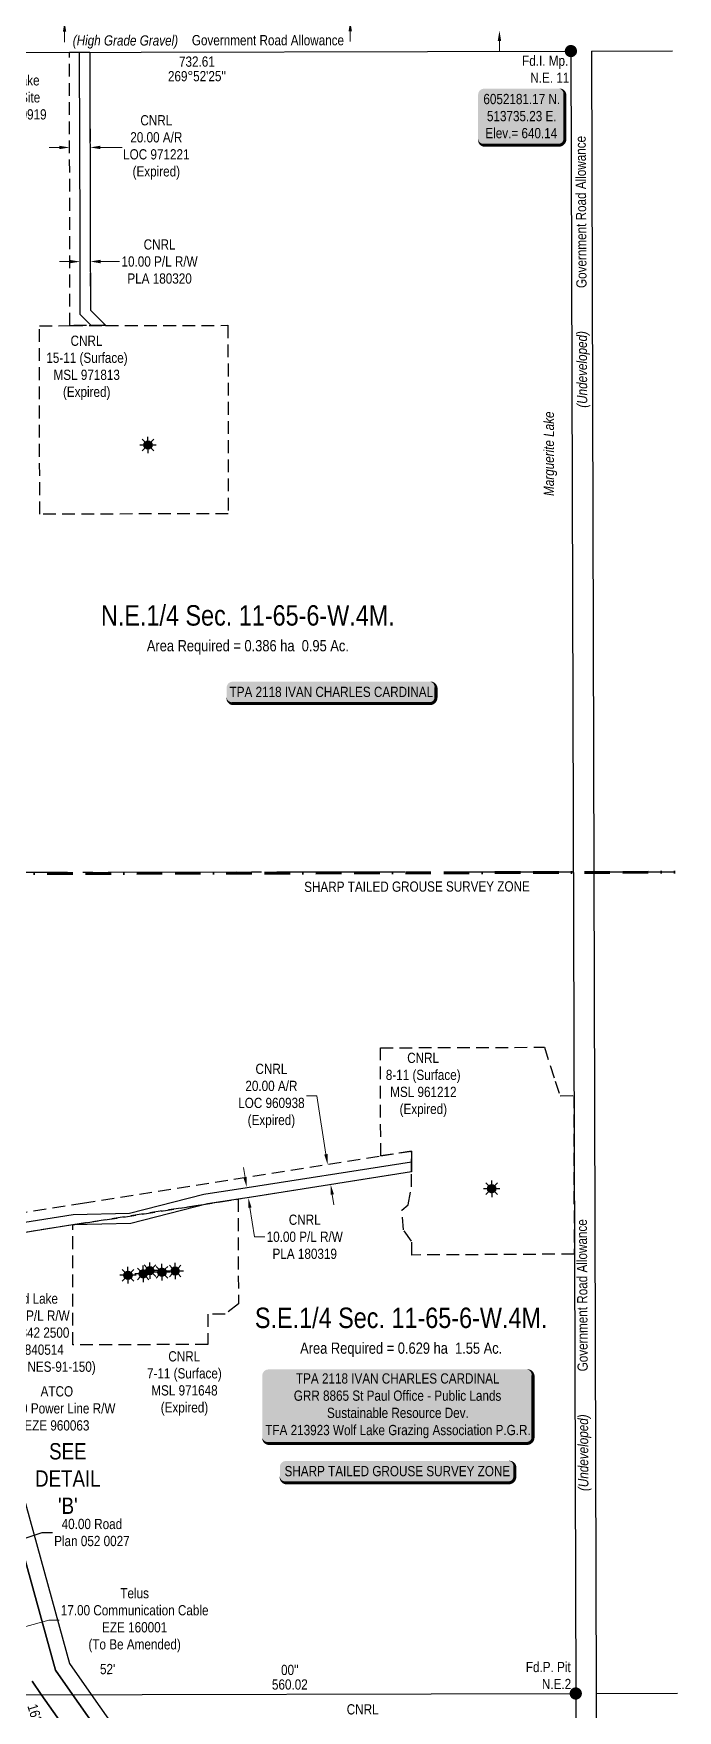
# Model space of a CAD drawing. Extents: x 506429 to 517084, y 6049655 to 6059669.
# Drawn here: x 513211 to 513841, y 6050559 to 6052201 of the extents above; entities that cross this region are included whole.
import ezdxf
from ezdxf.enums import TextEntityAlignment as Align

# ---------------------------------------------------------------- set-up
doc = ezdxf.new("R2010")
doc.units = 0
doc.header["$LTSCALE"] = 5
doc.header["$PDSIZE"] = 0.5
for name, pattern in [('BORDER', [17.5, 5, -2.5, 5, -2.5, 0, -2.5]), ('foc-ACCESSROAD', [3.75, 2.5, -1.25]), ('foc-QUARTERLINE', [33, 25, -3, 2, -3])]:
    doc.linetypes.add(name, pattern=pattern)
doc.layers.get('Defpoints').update_dxf_attribs({"color": 9})
doc.layers.add('AS-BOUNDARY', color=7, linetype='BORDER', lineweight=60, true_color=0xcc33ff)
for name, color, linetype in [('AS-WILDLIFE', 131, 'Continuous'), ('C-SYMBOL', 7, 'Continuous'), ('DETAIL-T', 7, 'Continuous'), ('F-AR', 190, 'foc-ACCESSROAD'), ('F-RW', 190, 'Continuous'), ('F-WS', 190, 'foc-ACCESSROAD'), ('F-WS-S', 190, 'Continuous'), ('L-BD', 7, 'Continuous'), ('L-MON', 1, 'Continuous'), ('L-ROAD-T', 7, 'Continuous'), ('L-SEC', 7, 'Continuous'), ('L-SECQ', 8, 'foc-QUARTERLINE'), ('L-SYMBOL', 7, 'Continuous'), ('L-TITLEDB-T', 4, 'Continuous'), ('T-WATER', 160, 'Continuous')]:
    doc.layers.add(name, color=color, linetype=linetype)
for name, color, linetype, lineweight in [('C-EZE-T', 13, 'Continuous', 9), ('F-AR-T', 190, 'Continuous', 9), ('F-EZE-T', 190, 'Continuous', 9), ('F-RW-T', 190, 'Continuous', 9), ('F-VCE-T', 190, 'Continuous', 9), ('F-WS-T', 190, 'Continuous', 9), ('T-TEXT', 48, 'Continuous', 18)]:
    doc.layers.add(name, color=color, linetype=linetype, lineweight=lineweight)
doc.styles.add('100L', font='ARIALN.TTF', dxfattribs={"height": 11})
doc.styles.add('175L', font='ARIALN.TTF', dxfattribs={"height": 20})
doc.styles.add('80', font='ARIALN.TTF', dxfattribs={"height": 10})
doc.styles.add('80CG', font='ARIALN.TTF', dxfattribs={"height": 10})
doc.styles.add('80L', font='ARIALN.TTF', dxfattribs={"height": 10})
doc.styles.add('80LS', font='ARIALNI.TTF', dxfattribs={"height": 10})
doc.dimstyles.new('Compass 5 000', dxfattribs={"dimscale": 5, "dimtxt": 9, "dimasz": 2, "dimexe": 0.2, "dimexo": 0.0625, "dimgap": 0.5, "dimtad": 0, "dimtih": 1, "dimtoh": 1, "dimzin": 0, "dimdsep": 46, "dimtxsty": '80CG', "dimcen": 0.1, "dimse1": 1, "dimse2": 1, "dimclrd": 256, "dimclrt": 256, "dimaunit": 1, "dimadec": 4, "dimazin": 0, "dimtfac": 0.06, "dimtofl": 0, "dimtmove": 0, "dimatfit": 1, "dimfxl": 0.2, "dimtolj": 1, "dimtzin": 0, "dimlwd": -1, "dimarcsym": 0})

# ---------------------------------------------------------------- blocks, each defined once
blk = doc.blocks.new('fdia')
at = {"color": 255, "const_width": 1}
blk.add_lwpolyline([(-0.5, 0, 1), (0.5, 0, 1)], format="xyb", close=True, dxfattribs=at)
blk = doc.blocks.new('Fdiaa')
blk.add_blockref('fdia', (0, 0))
blk = doc.blocks.new('fdib')
at = {"color": 1, "const_width": 1.6}
blk.add_lwpolyline([(-0.4, 0, 1), (0.4, 0, 1)], format="xyb", close=True, dxfattribs=at)
at = {"color": 1}
blk.add_circle((0, 0), 0.8, dxfattribs=at)
blk = doc.blocks.new('Fdibb')
blk.add_blockref('fdib', (0, 0))
blk = doc.blocks.new('fdicc')
for name in ['Fdibb', 'Fdiaa']:
    blk.add_blockref(name, (0, 0))
blk = doc.blocks.new('FDI')
blk.add_blockref('fdicc', (0, 0))
blk = doc.blocks.new('*D875')
at = {"layer": 'C-EZE-T', "transparency": 16777216}
for p, q in [((513166.3, 6050631.3), (513225.8, 6050647.7)), ((513225.8, 6050647.7), (513235.8, 6050647.7)), ((513130.7, 6050621.5), (513121, 6050618.8))]:
    blk.add_line(p, q, dxfattribs=at)
for points in [[(513130.2, 6050623.1), (513131.1, 6050619.9), (513140.3, 6050624.1)], [(513165.8, 6050632.9), (513166.7, 6050629.7), (513156.6, 6050628.6)]]:
    blk.add_solid(points, dxfattribs=at)
at = {"layer": 'Defpoints', "color": 0, "transparency": 16777216}
for p in [(513156.6, 6050628.6), (513143.9, 6050611.1), (513160.2, 6050615.6)]:
    blk.add_point(p, dxfattribs=at)
at = {"layer": 'C-EZE-T', "transparency": 16777216, "insert": (513309.7, 6050647.7), "char_height": 10, "attachment_point": 5, "style": '80CG'}
blk.add_mtext('\\A1;Telus\\P17.00 Communication Cable\\PEZE 160001\\P(To Be Amended)', dxfattribs=at)
blk = doc.blocks.new('*D887')
at = {"layer": 'Defpoints', "color": 0, "transparency": 16777216}
for p in [(513290.5, 6050541.9), (513278.3, 6050533.3), (513297.3, 6050532.3)]:
    blk.add_point(p, dxfattribs=at)
at = {"layer": 'F-RW-T', "transparency": 16777216}
for p, q in [((513305.4, 6050538.1), (513313.6, 6050543.8)), ((513493.7, 6050543.8), (513313.6, 6050543.8)), ((513276.8, 6050518), (513268.6, 6050512.2))]:
    blk.add_line(p, q, dxfattribs=at)
for points in [[(513304.5, 6050539.4), (513306.4, 6050536.7), (513297.3, 6050532.3)], [(513275.9, 6050519.3), (513277.8, 6050516.6), (513285, 6050523.7)]]:
    blk.add_solid(points, dxfattribs=at)
at = {"layer": 'F-RW-T', "transparency": 16777216, "insert": (513532.8, 6050543.8), "char_height": 10, "attachment_point": 5, "style": '80CG'}
blk.add_mtext('\\A1;CNRL\\P15.00 P/L R/W\\PPLA 180314', dxfattribs=at)
blk = doc.blocks.new('*D902')
at = {"layer": 'Defpoints', "color": 0, "transparency": 16777216}
for p in [(513073.8, 6050810.9), (513078.3, 6050767.4), (513091.8, 6050773.9)]:
    blk.add_point(p, dxfattribs=at)
at = {"layer": 'F-RW-T', "transparency": 16777216}
for p, q in [((513082.8, 6050815.3), (513164.5, 6050855.1)), ((513164.5, 6050855.1), (513174.5, 6050855.1)), ((513051.3, 6050800), (513042.3, 6050795.6))]:
    blk.add_line(p, q, dxfattribs=at)
for points in [[(513082, 6050816.8), (513083.5, 6050813.8), (513073.8, 6050810.9)], [(513050.6, 6050801.5), (513052, 6050798.5), (513060.3, 6050804.4)]]:
    blk.add_solid(points, dxfattribs=at)
at = {"layer": 'F-RW-T', "transparency": 16777216, "insert": (513233.6, 6050855.1), "char_height": 10, "attachment_point": 5, "style": '80CG'}
blk.add_mtext('\\A1;ATCO\\P15.00 Power Line R/W\\PEZE 960063', dxfattribs=at)
blk = doc.blocks.new('*D913')
at = {"layer": 'Defpoints', "color": 0, "transparency": 16777216}
for p in [(513105.8, 6050720.6), (513067.9, 6050707.9), (513113.3, 6050698.2)]:
    blk.add_point(p, dxfattribs=at)
at = {"layer": 'L-TITLEDB-T', "transparency": 16777216}
for p, q in [((513122.8, 6050701.4), (513219.2, 6050733.6)), ((513219.2, 6050733.6), (513229.2, 6050733.6)), ((513065.9, 6050682.4), (513056.4, 6050679.2))]:
    blk.add_line(p, q, dxfattribs=at)
for points in [[(513122.3, 6050703), (513123.3, 6050699.8), (513113.3, 6050698.2)], [(513065.4, 6050684), (513066.4, 6050680.8), (513075.4, 6050685.6)]]:
    blk.add_solid(points, dxfattribs=at)
at = {"layer": 'L-TITLEDB-T', "transparency": 16777216, "insert": (513267.9, 6050733.6), "char_height": 10, "attachment_point": 5, "style": '80CG'}
blk.add_mtext('\\A1;40.00 Road\\PPlan 052 0027', dxfattribs=at)
blk = doc.blocks.new('*U778')
h = blk.add_hatch(color=255)
edge = h.paths.add_edge_path()
edge.add_line((-96.5, -11.5), (96.5, -11.5))
edge.add_arc((96.5, -5.5), 6, 270, 360)
edge.add_line((102.5, -5.5), (102.5, 4))
edge.add_arc((96.5, 4), 6, 0, 90)
edge.add_line((96.5, 10), (-96.5, 10))
edge.add_arc((-96.5, 4), 6, 90, 180)
edge.add_line((-102.5, 4), (-102.5, -5.5))
edge.add_arc((-96.5, -5.5), 6, 180, 270)
at = {"color": 44, "flags": 128}
blk.add_lwpolyline([(-96.5, -11.5, 3, 3, 0), (96.5, -11.5, 3, 3, 0.414214), (102.5, -5.5, 3, 3, 0), (102.5, 4, 3, 0, 0.414214), (96.5, 10, 0, 0, 0), (-96.5, 10, 0, 0, 0.414214), (-102.5, 4, 0, 0, 0), (-102.5, -5.5, 0, 3, 0.414214)], format="xyseb", close=True, dxfattribs=at)
at = {"color": 44, "style": '80'}
blk.add_attdef('ENTER_TEXT_001', (-36, -5), '', height=10, dxfattribs=at)
blk = doc.blocks.new('*D915')
at = {"layer": 'Defpoints', "color": 0, "transparency": 16777216}
for p in [(513087.8, 6050916.7), (513060.9, 6050903.6), (513092.4, 6050907.3)]:
    blk.add_point(p, dxfattribs=at)
at = {"layer": 'F-RW-T', "transparency": 16777216}
for p, q in [((513101.4, 6050911.7), (513134.4, 6050927.8)), ((513134.4, 6050927.8), (513144.4, 6050927.8)), ((513056.4, 6050889.8), (513047.5, 6050885.5))]:
    blk.add_line(p, q, dxfattribs=at)
for points in [[(513100.7, 6050913.2), (513102.1, 6050910.2), (513092.4, 6050907.3)], [(513055.7, 6050891.3), (513057.2, 6050888.3), (513065.4, 6050894.2)]]:
    blk.add_solid(points, dxfattribs=at)
at = {"layer": 'F-RW-T', "transparency": 16777216, "insert": (513208.9, 6050927.8), "char_height": 10, "attachment_point": 5, "style": '80CG'}
blk.add_mtext('\\A1;Cold Lake\\P30.00 P/L R/W\\PPlan 842 2500 \\PPLA 840514\\P(Rec. Cert. NES-91-150)', dxfattribs=at)
blk = doc.blocks.new('*D921')
at = {"layer": 'Defpoints', "color": 0, "transparency": 16777216}
for p in [(513582.9, 6052213.5), (513666.6, 6052213.6), (513582.9, 6052203.5)]:
    blk.add_point(p, dxfattribs=at)
at = {"layer": 'F-EZE-T', "transparency": 16777216}
for p, q in [((513666.5, 6052260.7), (513656.5, 6052260.7)), ((513666.6, 6052223.6), (513666.5, 6052260.7)), ((513666.6, 6052193.7), (513666.6, 6052183.7))]:
    blk.add_line(p, q, dxfattribs=at)
for points in [[(513668.2, 6052223.6), (513664.9, 6052223.6), (513666.6, 6052213.6)], [(513668.3, 6052193.7), (513664.9, 6052193.7), (513666.6, 6052203.7)]]:
    blk.add_solid(points, dxfattribs=at)
at = {"layer": 'F-EZE-T', "transparency": 16777216, "insert": (513610.3, 6052260.7), "char_height": 10, "attachment_point": 5, "style": '80CG'}
blk.add_mtext('\\A1;ATCO\\P10.00 Power Line\\PEZE 140166', dxfattribs=at)
blk = doc.blocks.new('*D920')
at = {"layer": 'Defpoints', "color": 0, "transparency": 16777216}
for p in [(513246, 6052119.2), (513266, 6052119.2), (513266.1, 6052089.5)]:
    blk.add_point(p, dxfattribs=at)
at = {"layer": 'F-AR-T', "transparency": 16777216}
for p, q in [((513236.1, 6052089.4), (513226.1, 6052089.4)), ((513276.1, 6052089.5), (513297.4, 6052089.6))]:
    blk.add_line(p, q, dxfattribs=at)
for points in [[(513236.1, 6052091.1), (513236.1, 6052087.8), (513246.1, 6052089.5)], [(513276.1, 6052091.2), (513276.1, 6052087.9), (513266.1, 6052089.5)]]:
    blk.add_solid(points, dxfattribs=at)
at = {"layer": 'F-AR-T', "transparency": 16777216, "insert": (513330.9, 6052089.6), "char_height": 10, "attachment_point": 5, "style": '80CG'}
blk.add_mtext('\\A1;CNRL\\P20.00 A/R\\PLOC 971221\\P(Expired)', dxfattribs=at)
blk = doc.blocks.new('*D926')
at = {"layer": 'Defpoints', "color": 0, "transparency": 16777216}
for p in [(513256.2, 6052025.1), (513266.2, 6052025.1), (513266.3, 6051977.8)]:
    blk.add_point(p, dxfattribs=at)
at = {"layer": 'F-RW-T', "transparency": 16777216}
for p, q in [((513246.3, 6051977.7), (513236.3, 6051977.7)), ((513276.3, 6051977.8), (513295, 6051977.8))]:
    blk.add_line(p, q, dxfattribs=at)
for points in [[(513246.3, 6051979.4), (513246.3, 6051976.1), (513256.3, 6051977.7)], [(513276.3, 6051979.5), (513276.3, 6051976.1), (513266.3, 6051977.8)]]:
    blk.add_solid(points, dxfattribs=at)
at = {"layer": 'F-RW-T', "transparency": 16777216, "insert": (513334.1, 6051977.8), "char_height": 10, "attachment_point": 5, "style": '80CG'}
blk.add_mtext('\\A1;CNRL\\P10.00 P/L R/W\\PPLA 180320', dxfattribs=at)
blk = doc.blocks.new('*D928')
at = {"layer": 'Defpoints', "color": 0, "transparency": 16777216}
for p in [(513451.2, 6052226.2), (513451.2, 6052213.2), (513520.6, 6052226.3)]:
    blk.add_point(p, dxfattribs=at)
at = {"layer": 'F-VCE-T', "transparency": 16777216}
for p, q in [((513520.5, 6052264.2), (513510.5, 6052264.2)), ((513520.6, 6052236.3), (513520.5, 6052264.2)), ((513520.6, 6052203.3), (513520.7, 6052193.3))]:
    blk.add_line(p, q, dxfattribs=at)
for points in [[(513522.2, 6052236.3), (513518.9, 6052236.3), (513520.6, 6052226.3)], [(513522.3, 6052203.3), (513519, 6052203.3), (513520.6, 6052213.3)]]:
    blk.add_solid(points, dxfattribs=at)
at = {"layer": 'F-VCE-T', "transparency": 16777216, "insert": (513445.7, 6052264.2), "char_height": 10, "attachment_point": 5, "style": '80CG'}
blk.add_mtext('\\A1;ATCO\\P13.00 Vegetation Control\\PVCE 140040', dxfattribs=at)
blk = doc.blocks.new('*D940')
at = {"layer": 'Defpoints', "color": 0, "transparency": 16777216}
for p in [(513498.4, 6051094), (513492.6, 6051093.1), (513495.7, 6051073.4)]:
    blk.add_point(p, dxfattribs=at)
at = {"layer": 'F-AR-T', "transparency": 16777216}
for p, q in [((513487.8, 6051161), (513477.8, 6051161)), ((513496.8, 6051103.9), (513487.8, 6051161)), ((513503.1, 6051064.4), (513504.7, 6051054.5))]:
    blk.add_line(p, q, dxfattribs=at)
for points in [[(513498.5, 6051104.2), (513495.2, 6051103.6), (513498.4, 6051094)], [(513504.7, 6051064.7), (513501.4, 6051064.2), (513501.5, 6051074.3)]]:
    blk.add_solid(points, dxfattribs=at)
at = {"layer": 'F-AR-T', "transparency": 16777216, "insert": (513443.5, 6051161), "char_height": 10, "attachment_point": 5, "style": '80CG'}
blk.add_mtext('\\A1;CNRL\\P20.00 A/R\\PLOC 960938\\P(Expired)', dxfattribs=at)
blk = doc.blocks.new('*D945')
at = {"layer": 'Defpoints', "color": 0, "transparency": 16777216}
for p in [(513420.9, 6051061.5), (513446.5, 6051075.7), (513448, 6051065.8)]:
    blk.add_point(p, dxfattribs=at)
at = {"layer": 'F-RW-T', "transparency": 16777216}
for p, q in [((513417.8, 6051081.3), (513416.2, 6051091.1)), ((513422.5, 6051051.7), (513427, 6051023.1)), ((513427, 6051023.1), (513437, 6051023.1))]:
    blk.add_line(p, q, dxfattribs=at)
for points in [[(513419.4, 6051081.5), (513416.1, 6051081), (513419.4, 6051071.4)], [(513424.1, 6051051.9), (513420.8, 6051051.4), (513420.9, 6051061.5)]]:
    blk.add_solid(points, dxfattribs=at)
at = {"layer": 'F-RW-T', "transparency": 16777216, "insert": (513476.1, 6051023.1), "char_height": 10, "attachment_point": 5, "style": '80CG'}
blk.add_mtext('\\A1;CNRL\\P10.00 P/L R/W\\PPLA 180319', dxfattribs=at)
blk = doc.blocks.new('*D979')
at = {"layer": 'Defpoints', "color": 0, "transparency": 16777216}
for p in [(513233.8, 6052222.7), (513233.8, 6052212.7), (513241.1, 6052222.7)]:
    blk.add_point(p, dxfattribs=at)
at = {"layer": 'F-RW-T', "transparency": 16777216}
for p, q in [((513251, 6052287.6), (513241, 6052287.6)), ((513241, 6052287.6), (513241.1, 6052242.7)), ((513241.1, 6052232.7), (513241.1, 6052242.7)), ((513241.2, 6052202.7), (513241.2, 6052192.7))]:
    blk.add_line(p, q, dxfattribs=at)
for points in [[(513242.8, 6052232.7), (513239.4, 6052232.7), (513241.1, 6052222.7)], [(513242.8, 6052202.7), (513239.5, 6052202.7), (513241.1, 6052212.7)]]:
    blk.add_solid(points, dxfattribs=at)
at = {"layer": 'F-RW-T', "transparency": 16777216, "insert": (513290.1, 6052287.6), "char_height": 10, "attachment_point": 5, "style": '80CG'}
blk.add_mtext('\\A1;CNRL\\P10.00 P/L R/W\\PPLA 180320', dxfattribs=at)
blk = doc.blocks.new('*U775')
h = blk.add_hatch(color=255)
edge = h.paths.add_edge_path()
edge.add_line((-109, -11.5), (109, -11.5))
edge.add_arc((109, -5.5), 6, 270, 360)
edge.add_line((115, -5.5), (115, 4))
edge.add_arc((109, 4), 6, 0, 90)
edge.add_line((109, 10), (-109, 10))
edge.add_arc((-109, 4), 6, 90, 180)
edge.add_line((-115, 4), (-115, -5.5))
edge.add_arc((-109, -5.5), 6, 180, 270)
at = {"color": 44, "flags": 128}
blk.add_lwpolyline([(-109, -11.5, 3, 3, 0), (109, -11.5, 3, 3, 0.414214), (115, -5.5, 3, 3, 0), (115, 4, 3, 0, 0.414214), (109, 10, 0, 0, 0), (-109, 10, 0, 0, 0.414214), (-115, 4, 0, 0, 0), (-115, -5.5, 0, 3, 0.414214)], format="xyseb", close=True, dxfattribs=at)
at = {"color": 44, "style": '80'}
blk.add_attdef('ENTER_TEXT_001', (-36, -5), '', height=10, dxfattribs=at)
blk = doc.blocks.new('GAS')
h = blk.add_hatch(color=255)
h.dxf.hatch_style = 1
edge = h.paths.add_edge_path()
edge.add_arc((0, 0), 0.9, 0, 360)
for p, q in [((-0.81, 0), (-1.62, 0)), ((-0.57, 0.57), (-1.14, 1.14)), ((0, 0.81), (0, 1.62)), ((0.57, 0.57), (1.14, 1.14)), ((1.62, 0), (0.81, 0)), ((-0.57, -0.57), (-1.14, -1.14)), ((0, -0.81), (0, -1.62)), ((1.14, -1.14), (0.57, -0.57))]:
    blk.add_line(p, q)
blk.add_circle((0, 0), 0.8)
blk = doc.blocks.new('*U773')
h = blk.add_hatch(color=255)
edge = h.paths.add_edge_path()
edge.add_line((-126.5, -37), (126.5, -37))
edge.add_arc((126.5, -31), 6, 270, 360)
edge.add_line((132.5, -31), (132.5, 29.5))
edge.add_arc((126.5, 29.5), 6, 0, 90)
edge.add_line((126.5, 35.5), (-126.5, 35.5))
edge.add_arc((-126.5, 29.5), 6, 90, 180)
edge.add_line((-132.5, 29.5), (-132.5, -31))
edge.add_arc((-126.5, -31), 6, 180, 270)
at = {"color": 44, "flags": 128}
blk.add_lwpolyline([(-126.5, -37, 3, 3, 0), (126.5, -37, 3, 3, 0.414214), (132.5, -31, 3, 3, 0), (132.5, 29.5, 3, 0, 0.414214), (126.5, 35.5, 0, 0, 0), (-126.5, 35.5, 0, 0, 0.414214), (-132.5, 29.5, 0, 0, 0), (-132.5, -31, 0, 3, 0.414214)], format="xyseb", close=True, dxfattribs=at)
at = {"color": 44, "style": '80'}
blk.add_attdef('ENTER_TEXT_001', (-36, -5), '', height=10, dxfattribs=at)
blk = doc.blocks.new('*U1106')
h = blk.add_hatch(color=254)
edge = h.paths.add_edge_path()
edge.add_line((-36.5, -28.5), (36.5, -28.5))
edge.add_arc((36.5, -22.5), 6, 270, 360)
edge.add_line((42.5, -22.5), (42.5, 21))
edge.add_arc((36.5, 21), 6, 0, 90)
edge.add_line((36.5, 27), (-36.5, 27))
edge.add_arc((-36.5, 21), 6, 90, 180)
edge.add_line((-42.5, 21), (-42.5, -22.5))
edge.add_arc((-36.5, -22.5), 6, 180, 270)
at = {"color": 1, "flags": 128}
blk.add_lwpolyline([(-36.5, -28.5, 3, 3, 0), (36.5, -28.5, 3, 3, 0.414214), (42.5, -22.5, 3, 3, 0), (42.5, 21, 3, 0, 0.414214), (36.5, 27, 0, 0, 0), (-36.5, 27, 0, 0, 0.414214), (-42.5, 21, 0, 0, 0), (-42.5, -22.5, 0, 3, 0.414214)], format="xyseb", close=True, dxfattribs=at)
blk.add_lwpolyline([(-17.8, -17.3, 0, 10, 0), (0, 0, 5, 5, 0)], format="xyseb", dxfattribs=at)
at = {"color": 1, "style": '80'}
blk.add_attdef('ENTER_TEXT_001', (-36, -5), '', height=10, dxfattribs=at)

msp = doc.modelspace()

# ---------------------------------------------------------------- linework, layer by layer
at = {"layer": 'AS-BOUNDARY', "flags": 128}
msp.add_lwpolyline([(513103.125, 6050624.134), (513116.709, 6050574.853), (513153.993, 6050574.932), (513108.644, 6050739.452), (512968.161, 6051027.912), (512936.048, 6051093.893), (512935.312, 6051378.16), (513738.649, 6051379.718), (513758.746, 6051379.781), (513838.382, 6051380.031)], dxfattribs=at)
at = {"layer": 'F-AR'}
for points in [[(513265.868, 6052182.751), (513266.252, 6052003.791), (513266.399, 6051930.072), (513281.415, 6051915.119), (513246.45, 6051915.045), (513245.887, 6052182.711), (513265.868, 6052182.751)], [(513009.025, 6050996.706), (512985.133, 6050992.939), (512975.985, 6051011.725), (513005.913, 6051016.442), (513036.894, 6051021.302), (513062.701, 6051025.351), (513258.733, 6051056.107), (513550.468, 6051102.266), (513580.407, 6051107.003), (513580.477, 6051086.786), (513410.884, 6051059.952), (513261.611, 6051036.696), (513249.186, 6051034.741), (513149.196, 6051018.702), (513071.85, 6051006.562), (513046.043, 6051002.514), (513015.056, 6050997.652), (513009.025, 6050996.706)]]:
    msp.add_lwpolyline(points, close=True, dxfattribs=at)
at = {"layer": 'F-RW'}
for points in [[(513265.868, 6052182.75), (513266.25, 6052003.791), (513266.399, 6051930.072), (513281.415, 6051915.119), (513267.288, 6051915.089), (513256.417, 6051925.914), (513256.27, 6052003.77), (513255.878, 6052182.731), (513265.868, 6052182.75)], [(513149.194, 6051018.745), (513087.335, 6051008.993), (513082.761, 6051018.385), (513249.524, 6051044.796), (513304.612, 6051046.208), (513377.441, 6051064.837), (513379.461, 6051065.153), (513409.412, 6051069.86), (513580.443, 6051096.656), (513580.477, 6051086.786), (513428.395, 6051062.722), (513410.909, 6051059.965), (513381.014, 6051055.294), (513305.988, 6051036.247), (513249.186, 6051034.741), (513192.538, 6051025.654), (513149.194, 6051018.745)]]:
    msp.add_lwpolyline(points, close=True, dxfattribs=at)
for points in [[(513196.676, 6050784.453), (513246.008, 6050605.305), (513267.133, 6050575.222), (513342.933, 6050467.307)], [(513332.248, 6050456.438), (513248.852, 6050575.18), (513232.251, 6050598.82), (513182.597, 6050779.138)], [(513182.597, 6050779.138), (513232.251, 6050598.82), (513248.852, 6050575.18), (513332.24, 6050456.443)], [(513297.07, 6050463.067), (513218.382, 6050575.112), (513209.323, 6050588.012)], [(513209.323, 6050588.012), (513218.382, 6050575.112), (513297.07, 6050463.067)]]:
    msp.add_lwpolyline(points, dxfattribs=at)
at = {"layer": 'F-WS'}
for points in [[(513216.871, 6051730.506), (513216.483, 6051914.982), (513246.45, 6051915.045), (513281.415, 6051915.119), (513400.959, 6051915.37), (513401.347, 6051730.894), (513216.871, 6051730.506)], [(513725.914, 6051161.232), (513739.229, 6051161.431), (513739.681, 6051006.124), (513580.777, 6051005.269), (513580.721, 6051018.693), (513572.672, 6051030.028), (513571.188, 6051049.066), (513577.281, 6051054.42), (513580.517, 6051072.001), (513580.477, 6051086.786), (513580.407, 6051107.003), (513550.468, 6051102.266), (513550.098, 6051208.145), (513710.598, 6051208.649), (513721.197, 6051175.445), (513725.914, 6051161.232)], [(513249.186, 6051034.741), (513261.611, 6051036.696), (513410.884, 6051059.952), (513411.196, 6050957.424), (513398.24, 6050947.451), (513381.303, 6050947.425), (513381.347, 6050917.597), (513249.361, 6050917.4), (513249.186, 6051034.741)]]:
    msp.add_lwpolyline(points, close=True, dxfattribs=at)
at = {"layer": 'L-BD'}
msp.add_line((512933.654, 6052182.049), (513736.519, 6052183.834), dxfattribs=at)
at = {"layer": 'L-SEC'}
for p, q in [((512933.654, 6052182.049), (513736.519, 6052183.834)), ((513736.519, 6052183.834), (513741.283, 6050576.049)), ((513756.619, 6052183.879), (513836.023, 6052184.056)), ((513756.619, 6052183.879), (513761.383, 6050576.108)), ((512937.937, 6050574.182), (513741.283, 6050576.049)), ((513741.283, 6050576.049), (513744.429, 6049776.309)), ((513761.383, 6050576.095), (513840.739, 6050576.28)), ((513761.383, 6050576.128), (513764.529, 6049776.388))]:
    msp.add_line(p, q, dxfattribs=at)
at = {"layer": 'L-SECQ'}
for p, q in [((513738.901, 6051379.941), (512133.916, 6051379.742)), ((513838.382, 6051379.954), (513759.001, 6051379.944))]:
    msp.add_line(p, q, dxfattribs=at)

# ---------------------------------------------------------------- block references
at = {"layer": 'AS-WILDLIFE'}
ref = msp.add_blockref('*U778', (513502.051, 6051556.553), dxfattribs=dict(at, xscale=0.99950511, yscale=0.99950511, zscale=0.99950511))
ref.add_attrib('ENTER_TEXT_001', 'TPA 2118 IVAN CHARLES CARDINAL', (513402.554, 6051551.552), dxfattribs={"layer": '0', "color": 44, "height": 9.99505, "style": '80'})
ref = msp.add_blockref('*U773', (513567.012, 6050857.814), dxfattribs=dict(at, xscale=0.99950511, yscale=0.99950511, zscale=0.99950511))
ref.add_attrib('ENTER_TEXT_001', 'TPA 2118 IVAN CHARLES CARDINAL', (513467.515, 6050879.451), dxfattribs={"layer": '0', "color": 44, "height": 9.99505, "style": '80'})
ref.add_attrib('ENTER_TEXT_002', 'GRR 8865 St Paul Office - Public Lands', (513465.395, 6050862.615), dxfattribs={"layer": '0', "color": 44, "height": 9.99505, "style": '80'})
ref.add_attrib('ENTER_TEXT_003', 'Sustainable Resource Dev.', (513497.869, 6050845.779), dxfattribs={"layer": '0', "color": 44, "height": 9.99505, "style": '80'})
ref.add_attrib('ENTER_TEXT_004', 'TFA 213923 Wolf Lake Grazing Association P.G.R.', (513437.516, 6050828.944), dxfattribs={"layer": '0', "color": 44, "height": 9.99505, "style": '80'})
ref = msp.add_blockref('*U775', (513566.7, 6050793.769), dxfattribs=dict(at, xscale=0.99950511, yscale=0.99950511, zscale=0.99950511))
ref.add_attrib('ENTER_TEXT_001', 'SHARP TAILED GROUSE SURVEY ZONE', (513456.373, 6050788.768), dxfattribs={"layer": '0', "color": 44, "height": 9.99505, "style": '80'})
at = {"layer": 'DETAIL-T', "color": 5}
ref = msp.add_blockref('*U1106', (513688.159, 6052120.149), dxfattribs=dict(at, xscale=0.9990104649161125, yscale=0.9990104649161125, zscale=0.9990104649161125))
ref.add_attrib('ENTER_TEXT_001', '6052181.17 N.', (513650.901, 6052131.909), dxfattribs={"layer": '0', "color": 1, "height": 9.9901, "style": '80'})
ref.add_attrib('ENTER_TEXT_002', '513735.23 E.', (513654.373, 6052115.218), dxfattribs={"layer": '0', "color": 1, "height": 9.9901, "style": '80'})
ref.add_attrib('ENTER_TEXT_003', 'Elev.= 640.14', (513652.829, 6052098.527), dxfattribs={"layer": '0', "color": 1, "height": 9.9901, "style": '80'})
at = {"layer": 'F-WS-S', "color": 3, "xscale": 4.997525550000021, "yscale": 4.997525550000021, "zscale": 4.997525550000021}
for p in [(513322.761, 6051798.187), (513659, 6051070.156), (513324.616, 6050989.975), (513336.371, 6050988.453), (513349.345, 6050989.603), (513303.195, 6050985.464), (513318.04, 6050986.842)]:
    msp.add_blockref('GAS', p, dxfattribs=at)
at = {"layer": 'L-MON', "xscale": 4.997525550000026, "yscale": 4.997525550000026, "zscale": 4.997525550000026}
for p in [(513736.519, 6052183.834), (513741.283, 6050576.049)]:
    msp.add_blockref('FDI', p, dxfattribs=at)

# ---------------------------------------------------------------- texts
at = {"layer": 'AS-BOUNDARY', "insert": (513475.582, 6051370.687), "char_height": 9.99505, "attachment_point": 1, "rotation": 0.138708, "style": '80L'}
msp.add_mtext_dynamic_manual_height_columns('SHARP TAILED GROUSE SURVEY ZONE', width=223.75994, gutter_width=50, heights=[0], dxfattribs=at)
at = {"layer": 'C-SYMBOL', "color": 3, "style": '175L'}
for s, p in [('N.E.1/4 Sec. 11-65-6-W.4M.', (513420.478, 6051615.431)), ('S.E.1/4 Sec. 11-65-6-W.4M.', (513570.47, 6050927.811))]:
    msp.add_text(s, height=19.98021, dxfattribs=at).set_placement(p, align=Align.BOTTOM_CENTER)
at = {"layer": 'DETAIL-T', "color": 3, "insert": (513244.34, 6050786.496), "char_height": 15.9842, "width": 63.57316, "attachment_point": 5, "style": '80CG'}
msp.add_mtext("SEE\\PDETAIL\\P'B'", dxfattribs=at)
at = {"layer": 'F-RW-T', "insert": (513158.324, 6052160.203), "char_height": 9.99505, "attachment_point": 1, "style": '80L'}
msp.add_mtext_dynamic_manual_height_columns('\\pi6.8225;Cold Lake\\P\\pi6.1748;Sump Site\\P\\pi0.29775;MSL 120919', width=64.15884, gutter_width=50, heights=[0], dxfattribs=at)
at = {"layer": 'F-WS-T', "char_height": 9.99505, "attachment_point": 1, "style": '80L'}
for s, width, heights, insert in [('\\pi24.923;CNRL\\P\\pi1.2002;15-11 (Surface)\\P\\pi8.2465;MSL 971813\\P\\pi17.485;(Expired)', 80.02912, [0], (513222.093, 6051905.274)), ('\\pi24.179;CNRL\\P\\pi3.2544;8-11 (Surface)\\P\\pi7.5326;MSL 961212\\P\\pi16.74;(Expired)', 78.53996, [0], (513552.176, 6051203.293)), ('\\pi21.983;CNRL\\P\\pi1.0933;7-11 (Surface)\\P\\pi5.2931;MSL 971648\\P\\pi14.545;(Expired)', 74.14961, [68.934], (513320.677, 6050911.113))]:
    msp.add_mtext_dynamic_manual_height_columns(s, width=width, gutter_width=50, heights=heights, dxfattribs=dict(at, insert=insert))
at = {"layer": 'L-BD', "style": '80L'}
for s, rotation, p in [('732.61', 0.1267, (513370.599, 6052173.535)), ("269°52'25''", 0.1267, (513370.631, 6052159.299)), ("52'", 0.1714, (513283.252, 6050599.959)), ("00''", 0.1329, (513461.498, 6050599.126)), ('560.02', 0.1329, (513461.531, 6050584.89)), ("163°19'40''", 286.6725, (513217.549, 6050538.163))]:
    msp.add_text(s, height=9.9901, rotation=rotation, dxfattribs=at).set_placement(p, align=Align.MIDDLE)
at = {"layer": 'L-MON', "char_height": 9.9901, "attachment_point": 1, "style": '80L'}
for s, width, insert in [('\\pi10.922;Fd.I. Mp.\\P\\pi18.949;N.E. 11', 54.14622, (513677.85, 6052179.399)), ('\\pi0.19703;Fd.P. Pit\\P\\pi15.898;N.E.2', 43.06044, (513692.23, 6050606.992))]:
    msp.add_mtext_dynamic_manual_height_columns(s, width=width, gutter_width=50, heights=[0], dxfattribs=dict(at, insert=insert))
at = {"layer": 'L-ROAD-T', "style": '80L'}
msp.add_text('Government Road Allowance', height=9.99505, dxfattribs=at).set_placement((513440.111, 6052194.489), align=Align.MIDDLE_CENTER)
for p in [(513746.406, 6052026.334), (513747.573, 6050965.864)]:
    msp.add_text('Government Road Allowance', height=9.99505, rotation=90.327208, dxfattribs=at).set_placement(p, align=Align.MIDDLE_CENTER)
at = {"layer": 'L-SYMBOL', "color": 5, "style": '100L'}
for s, p in [('Area Required = 0.386 ha  0.95 Ac.', (513420.478, 6051592.954)), ('Area Required = 0.629 ha  1.55 Ac.', (513570.47, 6050905.334))]:
    msp.add_text(s, height=10.98912, dxfattribs=at).set_placement(p, align=Align.BOTTOM_CENTER)
at = {"layer": 'T-TEXT', "style": '80LS'}
for s, height, rotation, p in [('(High Grade Gravel)', 9.9901, 359.935, (513300.679, 6052194.265)), ('(Undeveloped)', 9.99505, 90.327208, (513747.286, 6051872.225)), ('(Undeveloped)', 9.99505, 90.327208, (513748.453, 6050811.755))]:
    msp.add_text(s, height=height, rotation=rotation, dxfattribs=at).set_placement(p, align=Align.MIDDLE_CENTER)
at = {"layer": 'T-WATER', "insert": (513709.977, 6051748.337), "char_height": 9.9901, "attachment_point": 1, "rotation": 90, "style": '80L'}
msp.add_mtext_dynamic_manual_height_columns('{\\fArial Narrow|b0|i1|c0|p34;Marguerite Lake}', width=82.59659, gutter_width=50, heights=[0], dxfattribs=at)

# ---------------------------------------------------------------- dimensions: what is measured, and where the dimension line sits
at = {"layer": 'C-EZE-T'}
dim = msp.add_linear_dim(base=(513156.631, 6050628.641), p1=(513143.903, 6050611.059), p2=(513160.235, 6050615.558), angle=15.401824, text='Telus\\P17.00 Communication Cable\\PEZE 160001\\P(To Be Amended)', dimstyle='Compass 5 000', dxfattribs=at)
dim.commit()
dim.dimension.update_dxf_attribs({"geometry": '*D875', "text_midpoint": (513309.677, 6050647.686), "dimtype": 161})
at = {"layer": 'F-AR-T'}
for base, p1, p2, angle, text, picture, middle in [((513266.068, 6052089.498), (513246.021, 6052119.189), (513266.004, 6052119.232), 0.123047, 'CNRL\\P20.00 A/R\\PLOC 971221\\P(Expired)', '*D920', (513330.865, 6052089.566)), ((513498.409, 6051094.029), (513495.681, 6051073.369), (513492.558, 6051093.103), 98.99098, 'CNRL\\P20.00 A/R\\PLOC 960938\\P(Expired)', '*D940', (513443.505, 6051160.953))]:
    dim = msp.add_linear_dim(base=base, p1=p1, p2=p2, angle=angle, text=text, dimstyle='Compass 5 000', dxfattribs=at)
    dim.commit()
    dim.dimension.update_dxf_attribs({"geometry": picture, "text_midpoint": middle, "dimtype": 161})
at = {"layer": 'F-EZE-T'}
dim = msp.add_linear_dim(base=(513666.572, 6052213.643), p1=(513582.908, 6052203.506), p2=(513582.886, 6052213.461), angle=90.124688, text='ATCO\\P10.00 Power Line\\PEZE 140166', dimstyle='Compass 5 000', dxfattribs=at)
dim.commit()
dim.dimension.update_dxf_attribs({"geometry": '*D921', "text_midpoint": (513610.252, 6052260.73), "dimtype": 161})
at = {"layer": 'F-RW-T'}
for base, p1, p2, angle, text, picture, middle in [((513241.107, 6052222.716), (513233.782, 6052212.706), (513233.76, 6052222.7), 90.123582, 'CNRL\\P10.00 P/L R/W\\PPLA 180320', '*D979', (513249.882, 6052287.596)), ((513297.258, 6050532.333), (513278.278, 6050533.283), (513290.54, 6050541.897), 35.084841, 'CNRL\\P15.00 P/L R/W\\PPLA 180314', '*D887', (513530.048, 6050541.898))]:
    dim = msp.add_linear_dim(base=base, p1=p1, p2=p2, angle=angle, text=text, dimstyle='Compass 5 000', override={"dimtmove": 1}, dxfattribs=at)
    dim.commit()
    dim.dimension.update_dxf_attribs({"geometry": picture, "text_midpoint": middle, "dimtype": 161})
for base, p1, p2, angle, text, picture, middle in [((513266.306, 6051977.764), (513256.223, 6052025.1), (513266.205, 6052025.121), 0.122527, 'CNRL\\P10.00 P/L R/W\\PPLA 180320', '*D926', (513334.087, 6051977.825)), ((513420.912, 6051061.538), (513446.483, 6051075.668), (513448.04, 6051065.831), 278.991126, 'CNRL\\P10.00 P/L R/W\\PPLA 180319', '*D945', (513476.075, 6051023.125)), ((513092.39, 6050907.338), (513060.881, 6050903.56), (513087.837, 6050916.687), 25.964257, 'Cold Lake\\P30.00 P/L R/W\\PPlan 842 2500 \\PPLA 840514\\P(Rec. Cert. NES-91-150)', '*D915', (513208.901, 6050927.791)), ((513073.773, 6050810.923), (513078.32, 6050767.366), (513091.79, 6050773.926), 25.965529, 'ATCO\\P15.00 Power Line R/W\\PEZE 960063', '*D902', (513233.643, 6050855.107))]:
    dim = msp.add_linear_dim(base=base, p1=p1, p2=p2, angle=angle, text=text, dimstyle='Compass 5 000', dxfattribs=at)
    dim.commit()
    dim.dimension.update_dxf_attribs({"geometry": picture, "text_midpoint": middle, "dimtype": 161})
at = {"layer": 'F-VCE-T'}
dim = msp.add_linear_dim(base=(513520.592, 6052226.323), p1=(513451.195, 6052213.174), p2=(513451.167, 6052226.173), angle=90.123306, text='ATCO\\P13.00 Vegetation Control\\PVCE 140040', dimstyle='Compass 5 000', dxfattribs=at)
dim.commit()
dim.dimension.update_dxf_attribs({"geometry": '*D928', "text_midpoint": (513445.667, 6052264.22), "dimtype": 161})
at = {"layer": 'L-TITLEDB-T'}
dim = msp.add_linear_dim(base=(513113.321, 6050698.233), p1=(513067.918, 6050707.946), p2=(513105.838, 6050720.621), angle=18.482599, text='40.00 Road\\PPlan 052 0027', dimstyle='Compass 5 000', dxfattribs=at)
dim.commit()
dim.dimension.update_dxf_attribs({"geometry": '*D913', "text_midpoint": (513267.888, 6050733.608), "dimtype": 161})

doc.saveas('drawing.dxf')
